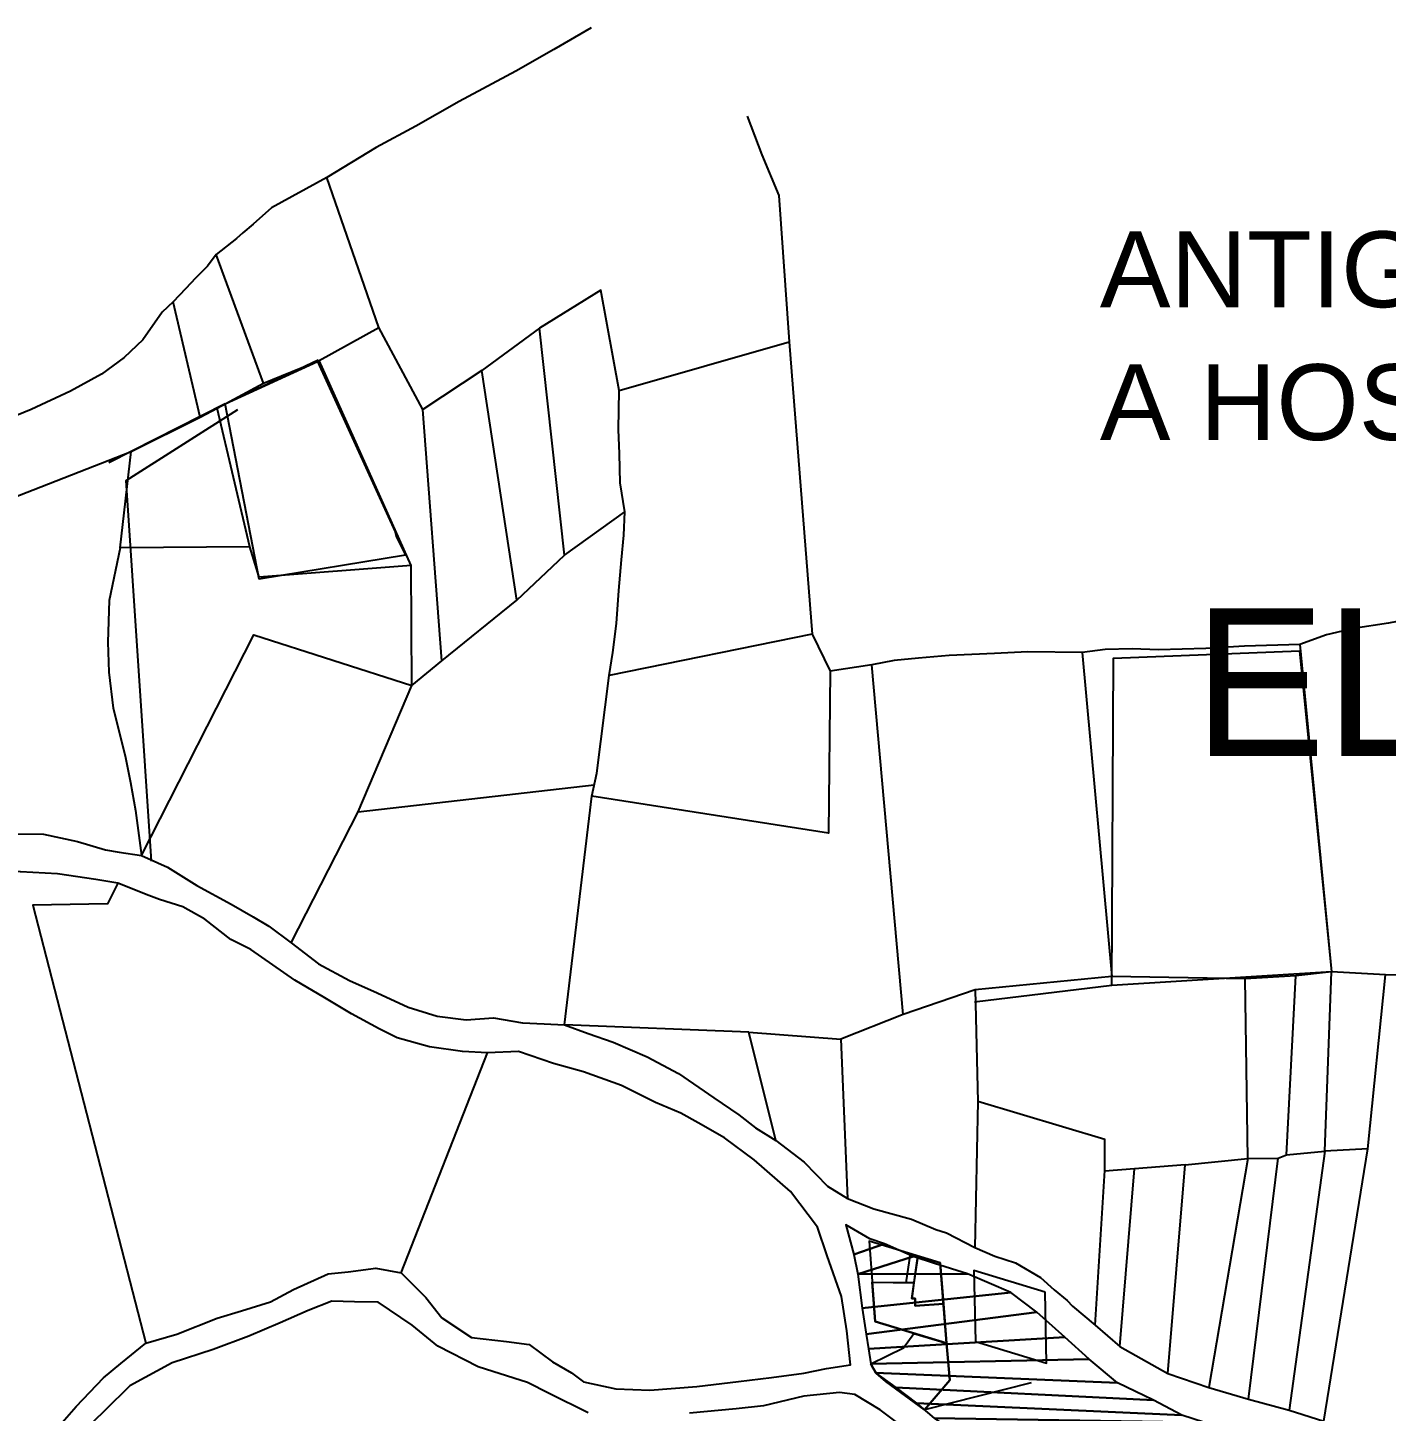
# Model space of a CAD drawing. Header units: millimetres. Extents: x 1569 to 1795, y 1299 to 1437.
# Drawn here: x 1604.4 to 1657.2, y 1383.5 to 1437.2 of the extents above; entities that cross this region are included whole.
import ezdxf

# ---------------------------------------------------------------- set-up
doc = ezdxf.new("R2010")
doc.units = ezdxf.units.MM
doc.layers.add('2', color=7, linetype='Continuous')
doc.layers.add('CVL_CUADCON_TX', color=2, linetype='Continuous')
doc.styles.add('CAJETIN 2', font='arial.ttf', dxfattribs={"height": 0.25})
doc.styles.add('LOPEZ', font='TCCM____.TTF')

msp = doc.modelspace()

# ---------------------------------------------------------------- linework, layer by layer
at = {"layer": '2', "color": 1, "linetype": 'Continuous'}
for p, q in [((1618.044, 1425.55), (1616.024, 1431.38)), ((1613.568, 1423.388), (1611.736, 1428.385)), ((1611.106, 1422.072), (1610.061, 1426.556)), ((1615.732, 1424.268), (1618.044, 1425.55)), ((1619.748, 1422.372), (1618.044, 1425.55)), ((1624.286, 1425.535), (1622.042, 1423.887)), ((1625.256, 1416.711), (1624.286, 1425.535)), ((1627.37, 1423.115), (1633.968, 1425.005)), ((1633.968, 1425.005), (1634.869, 1413.645)), ((1613.568, 1423.388), (1615.732, 1424.268)), ((1619.3, 1416.311), (1615.732, 1424.268)), ((1622.042, 1423.887), (1619.748, 1422.372)), ((1623.397, 1414.965), (1622.042, 1423.887)), ((1611.771, 1422.427), (1613.568, 1423.388)), ((1608.427, 1420.739), (1611.106, 1422.072)), ((1611.106, 1422.072), (1611.771, 1422.427)), ((1613.038, 1417.043), (1611.771, 1422.427)), ((1620.49, 1412.612), (1619.748, 1422.372)), ((1600.752, 1417.742), (1608.427, 1420.739)), ((1607.998, 1416.998), (1608.427, 1420.739)), ((1625.256, 1416.711), (1627.599, 1418.394)), ((1613.038, 1417.043), (1607.998, 1416.998)), ((1613.395, 1415.86), (1613.038, 1417.043)), ((1623.397, 1414.965), (1625.256, 1416.711)), ((1619.3, 1416.311), (1613.395, 1415.86)), ((1619.328, 1411.654), (1619.3, 1416.311)), ((1620.49, 1412.612), (1623.397, 1414.965)), ((1634.869, 1413.645), (1626.985, 1412.048)), ((1634.869, 1413.645), (1635.562, 1412.213)), ((1645.353, 1412.936), (1646.496, 1400.358)), ((1653.796, 1413.25), (1655.022, 1400.54)), ((1619.328, 1411.654), (1620.49, 1412.612)), ((1637.179, 1412.456), (1635.562, 1412.213)), ((1638.394, 1398.877), (1637.179, 1412.456)), ((1626.507, 1408.257), (1626.985, 1412.048)), ((1617.237, 1406.752), (1619.328, 1411.654)), ((1626.312, 1407.354), (1626.507, 1408.257)), ((1617.237, 1406.752), (1626.409, 1407.806)), ((1625.246, 1398.486), (1626.312, 1407.354)), ((1614.647, 1401.664), (1617.237, 1406.752)), ((1655.022, 1400.54), (1653.638, 1400.382)), ((1654.763, 1393.579), (1655.022, 1400.54)), ((1657.126, 1400.418), (1655.022, 1400.54)), ((1646.496, 1400.358), (1641.192, 1399.844)), ((1651.669, 1400.271), (1646.496, 1400.358)), ((1653.638, 1400.382), (1651.669, 1400.271)), ((1651.777, 1393.295), (1651.669, 1400.271)), ((1656.431, 1393.672), (1657.126, 1400.418)), ((1659.162, 1400.363), (1657.126, 1400.418)), ((1641.192, 1399.844), (1638.394, 1398.877)), ((1641.192, 1399.844), (1641.301, 1395.506)), ((1638.394, 1398.877), (1635.98, 1397.929)), ((1632.407, 1398.193), (1625.246, 1398.486)), ((1633.45, 1393.993), (1632.407, 1398.193)), ((1632.407, 1398.193), (1635.98, 1397.929)), ((1635.98, 1397.929), (1636.233, 1391.739)), ((1618.912, 1388.854), (1622.266, 1397.401)), ((1641.301, 1395.506), (1641.184, 1389.831)), ((1653.279, 1393.437), (1654.763, 1393.579)), ((1654.763, 1393.579), (1653.387, 1383.524)), ((1654.725, 1383.097), (1656.431, 1393.672)), ((1656.431, 1393.672), (1654.763, 1393.579)), ((1649.342, 1393.048), (1647.374, 1392.886)), ((1648.673, 1384.949), (1649.342, 1393.048)), ((1649.342, 1393.048), (1651.777, 1393.295)), ((1651.777, 1393.295), (1650.261, 1384.407)), ((1651.777, 1393.295), (1652.962, 1393.302)), ((1651.799, 1383.949), (1652.962, 1393.302)), ((1645.858, 1386.819), (1646.223, 1392.83)), ((1647.374, 1392.886), (1646.221, 1392.795)), ((1646.814, 1385.99), (1647.374, 1392.886)), ((1645.858, 1386.819), (1646.814, 1385.99)), ((1646.814, 1385.99), (1648.673, 1384.949)), ((1648.673, 1384.949), (1650.261, 1384.407)), ((1650.261, 1384.407), (1651.799, 1383.949)), ((1651.799, 1383.949), (1653.387, 1383.524)), ((1653.387, 1383.524), (1654.725, 1383.097))]:
    msp.add_line(p, q, dxfattribs=at)
for points in [[(1626.286, 1437.195), (1624.839, 1436.353), (1623.359, 1435.51), (1621.163, 1434.329), (1619.483, 1433.369), (1617.936, 1432.542), (1616.024, 1431.38)], [(1632.347, 1433.758), (1632.907, 1432.259), (1633.567, 1430.677), (1633.968, 1425.005)], [(1616.024, 1431.38), (1613.878, 1430.199), (1613.164, 1429.561), (1612.766, 1429.225), (1612.517, 1429.007), (1611.736, 1428.385)], [(1611.736, 1428.385), (1611.388, 1427.932), (1610.94, 1427.479), (1610.542, 1427.059), (1610.061, 1426.556)], [(1627.37, 1423.115), (1626.663, 1427), (1624.286, 1425.535)], [(1610.061, 1426.556), (1609.63, 1426.153), (1608.885, 1425.081), (1608.155, 1424.392), (1607.275, 1423.737), (1606.077, 1423.079), (1604.546, 1422.369), (1603.247, 1421.845), (1602.115, 1421.421), (1601.249, 1421.116), (1600.366, 1420.877), (1599.749, 1420.723)], [(1612.076, 1422.59), (1615.688, 1424.297)], [(1615.688, 1424.297), (1618.666, 1417.657)], [(1627.599, 1418.394), (1627.408, 1419.527), (1627.385, 1420.645), (1627.346, 1421.597), (1627.37, 1423.115)], [(1612.076, 1422.59), (1607.566, 1420.302)], [(1609.223, 1404.835), (1608.238, 1419.613), (1612.573, 1422.371)], [(1626.985, 1412.048), (1627.13, 1412.933), (1627.274, 1414.069), (1627.366, 1415.338), (1627.459, 1416.54), (1627.554, 1417.492), (1627.599, 1418.394)], [(1618.666, 1417.657), (1618.707, 1417.502)], [(1618.707, 1417.502), (1619.067, 1416.756)], [(1607.998, 1416.998), (1607.577, 1414.959), (1607.52, 1413.34), (1607.56, 1412.172), (1607.735, 1410.771), (1608.196, 1408.921), (1608.403, 1407.888), (1608.593, 1406.804), (1608.837, 1405.053)], [(1661.53, 1414.729), (1659.179, 1414.449), (1657.245, 1414.071), (1655.878, 1413.863), (1654.828, 1413.623), (1653.796, 1413.25)], [(1608.837, 1405.053), (1613.192, 1413.623), (1619.328, 1411.654)], [(1645.353, 1412.936), (1643.234, 1412.957), (1641.949, 1412.9), (1640.181, 1412.823), (1638.997, 1412.716), (1638.046, 1412.628), (1637.179, 1412.456)], [(1653.796, 1413.25), (1651.643, 1413.188), (1650.142, 1413.096), (1648.307, 1413.036), (1647.288, 1413.08), (1646.237, 1413.058), (1645.353, 1412.936)], [(1635.562, 1412.213), (1635.499, 1405.921), (1626.312, 1407.354)], [(1602.992, 1405.688), (1603.892, 1405.893), (1605.027, 1405.883), (1606.347, 1405.606), (1607.434, 1405.279), (1607.968, 1405.182), (1608.837, 1405.053)], [(1608.837, 1405.053), (1609.841, 1404.608), (1610.98, 1403.897), (1612.319, 1403.17), (1613.173, 1402.674), (1613.776, 1402.31), (1614.647, 1401.664)], [(1607.909, 1403.98), (1607.057, 1404.125), (1605.57, 1404.35), (1604.134, 1404.426), (1602.665, 1404.618), (1601.53, 1404.645), (1600.413, 1404.505), (1598.543, 1404.678)], [(1607.909, 1403.98), (1607.513, 1403.176), (1604.609, 1403.126), (1608.999, 1386.128)], [(1622.266, 1397.401), (1621.297, 1397.446), (1620.011, 1397.622), (1618.758, 1397.982), (1618.055, 1398.329), (1616.983, 1398.907), (1615.945, 1399.535), (1614.79, 1400.213), (1613.08, 1401.405), (1612.294, 1401.801), (1611.288, 1402.58), (1610.434, 1403.059), (1609.531, 1403.354), (1609.113, 1403.502), (1607.909, 1403.98)], [(1614.647, 1401.664), (1615.704, 1400.852), (1616.909, 1400.208), (1617.98, 1399.73), (1619.185, 1399.17), (1620.305, 1398.825), (1621.44, 1398.682), (1622.491, 1398.754), (1623.627, 1398.56), (1624.462, 1398.515), (1625.246, 1398.486)], [(1646.501, 1400.007), (1646.501, 1400.007), (1641.164, 1399.358)], [(1652.962, 1393.302), (1653.279, 1393.437), (1653.638, 1400.382)], [(1625.246, 1398.486), (1626.166, 1398.141), (1627.136, 1397.813), (1628.458, 1397.236), (1629.68, 1396.592), (1631.054, 1395.648), (1632.026, 1394.986), (1632.663, 1394.489), (1633.45, 1393.993)], [(1618.912, 1388.854), (1619.869, 1387.891), (1620.491, 1387.11), (1621.647, 1386.349), (1622.999, 1386.19), (1623.885, 1386.078), (1624.79, 1385.399), (1625.526, 1384.969), (1625.996, 1384.621), (1627.249, 1384.345), (1628.568, 1384.302), (1630.386, 1384.446), (1632.003, 1384.638), (1633.287, 1384.796), (1634.538, 1384.953), (1635.421, 1385.142), (1636.355, 1385.28), (1636.214, 1386.598), (1636.006, 1387.932), (1635.446, 1389.514), (1635.072, 1390.631), (1634.029, 1392.01), (1632.62, 1393.237), (1631.463, 1394.098), (1630.442, 1394.677), (1629.772, 1395.057), (1628.785, 1395.469), (1627.463, 1396.129), (1625.991, 1396.654), (1624.821, 1396.982), (1623.467, 1397.441), (1622.266, 1397.401)], [(1646.223, 1392.83), (1646.233, 1394.031), (1641.301, 1395.506)], [(1633.45, 1393.993), (1634.556, 1393.148), (1635.463, 1392.218), (1636.233, 1391.739)], [(1636.233, 1391.739), (1637.254, 1391.344), (1638.725, 1390.935), (1639.662, 1390.54), (1640.08, 1390.408), (1641.184, 1389.831)], [(1639.838, 1389.239), (1637.073, 1390.08)], [(1637.073, 1390.08), (1637.311, 1386.963)], [(1641.184, 1389.831), (1641.954, 1389.501), (1642.757, 1389.239), (1643.728, 1388.677), (1644.265, 1388.196), (1644.768, 1387.781), (1644.969, 1387.565), (1645.858, 1386.819)], [(1638.971, 1389.503), (1638.819, 1388.463), (1637.195, 1388.484)], [(1638.672, 1389.594), (1638.508, 1388.467)], [(1608.999, 1386.128), (1610.198, 1386.468), (1611.763, 1387.095), (1612.713, 1387.384), (1613.845, 1387.724), (1614.727, 1388.213), (1616.075, 1388.821), (1616.859, 1388.892), (1617.926, 1389.032), (1618.912, 1388.854)], [(1638.818, 1388.463), (1638.729, 1387.86), (1638.864, 1387.861), (1638.864, 1387.575), (1639.959, 1387.647), (1640.076, 1386.122)], [(1626.17, 1383.421), (1624.663, 1384.163), (1623.81, 1384.592), (1622.472, 1385.019), (1621.904, 1385.199), (1620.33, 1386.008), (1619.341, 1386.82), (1618.017, 1387.714), (1617.1, 1387.725), (1616.215, 1387.754), (1615.299, 1387.398), (1614.217, 1386.908), (1613.002, 1386.401), (1611.62, 1385.875), (1610.021, 1385.366), (1608.374, 1384.472), (1607.412, 1383.515), (1606.085, 1382.223)], [(1640.076, 1386.122), (1637.311, 1386.963)], [(1638.407, 1385.943), (1638.819, 1386.504)], [(1638.819, 1386.504), (1640.076, 1386.122)], [(1604.218, 1381.795), (1604.766, 1382.299), (1605.663, 1382.938), (1606.293, 1383.659), (1607.354, 1384.783), (1608.035, 1385.338), (1608.999, 1386.128)], [(1637.14, 1385.319), (1638.407, 1385.943)], [(1639.23, 1383.535), (1640.212, 1384.683), (1640.076, 1386.122)], [(1637.139, 1385.318), (1637.229, 1385.15), (1637.354, 1384.961), (1637.727, 1384.64), (1639.23, 1383.535)], [(1643.368, 1384.586), (1639.23, 1383.535)], [(1638.389, 1382.872), (1637.5, 1383.534), (1636.529, 1384.13), (1635.927, 1384.21), (1634.543, 1384.069), (1632.977, 1383.693), (1631.91, 1383.57), (1630.108, 1383.409)]]:
    msp.add_lwpolyline(points, dxfattribs=at)
for points in [[(1612.076, 1422.59), (1615.669, 1424.239), (1618.684, 1417.616), (1618.716, 1417.458), (1619.086, 1416.718), (1613.401, 1415.789)], [(1655.022, 1400.54), (1646.501, 1400.007), (1646.563, 1412.716), (1653.782, 1413.006)], [(1655.022, 1400.54), (1646.501, 1400.007), (1646.563, 1412.716), (1653.782, 1413.006)], [(1637.311, 1386.963), (1640.076, 1386.122), (1639.838, 1389.239), (1637.073, 1390.08)], [(1638.971, 1389.503), (1639.838, 1389.239), (1639.959, 1387.647), (1638.864, 1387.575), (1638.862, 1387.861), (1638.729, 1387.86)], [(1643.909, 1388.101), (1641.145, 1388.942), (1641.202, 1386.191), (1643.967, 1385.35)], [(1638.818, 1388.463), (1638.729, 1387.86), (1638.864, 1387.861), (1638.864, 1387.575), (1639.959, 1387.647), (1640.076, 1386.122), (1637.311, 1386.963), (1637.195, 1388.489)], [(1639.23, 1383.535), (1637.727, 1384.64), (1637.354, 1384.961), (1637.229, 1385.15), (1637.139, 1385.318), (1638.407, 1385.943), (1638.819, 1386.504), (1640.076, 1386.122), (1640.212, 1384.683)]]:
    msp.add_lwpolyline(points, close=True, dxfattribs=at)

# ---------------------------------------------------------------- texts
at = {"layer": 'CVL_CUADCON_TX', "color": 0, "lineweight": 13, "style": 'CAJETIN 2'}
for s, height, p in [('ANTIGUA ENTRADA ', 2.94238, (1646.035, 1426.343)), ('A HOSSANA', 2.9424, (1646.035, 1421.186))]:
    msp.add_text(s, height=height, dxfattribs=at).set_placement(p)
at = {"layer": 'CVL_CUADCON_TX', "color": 5, "lineweight": 13, "style": 'LOPEZ'}
msp.add_text('EL SITIO', height=5.7246, dxfattribs=at).set_placement((1649.68, 1408.923))

# ---------------------------------------------------------------- meshes
at = {"layer": '2', "color": 1, "linetype": 'Continuous'}
mesh = msp.add_polyface(dxfattribs=at)
corners = [(1637.679, 1389.978), (1636.48, 1389.57), (1638.783, 1389.483), (1636.635, 1388.804), (1640.89, 1388.811), (1642.58, 1388.086), (1636.809, 1387.486), (1643.586, 1387.324), (1636.966, 1386.469), (1644.676, 1386.362), (1637.052, 1385.902), (1645.616, 1385.5), (1637.139, 1385.318), (1646.722, 1384.588), (1637.325, 1384.969), (1648.111, 1383.911), (1638.112, 1384.406), (1649.216, 1383.333), (1638.917, 1383.793), (1650.102, 1383.038), (1639.605, 1383.213), (1648.104, 1382.376), (1640.292, 1382.749), (1647.537, 1382.239), (1641.162, 1382.287), (1646.77, 1382.118), (1641.965, 1381.957), (1644.987, 1381.808), (1645.937, 1381.98), (1643.902, 1381.701), (1642.918, 1381.729), (1636.173, 1390.72), (1637.11, 1390.175), (1639.619, 1389.221)]
mesh.append_faces([[corners[k] for k in face] for face in [(1, 0, 32, 31), (27, 26, 30, 29)]], dxfattribs={"vtx0": -1, "color": 1})
mesh.append_faces([[corners[k] for k in face] for face in [(2, 3, 4, 33), (25, 26, 27, 28)]], dxfattribs={"vtx0": -1, "vtx1": -1, "color": 1})
mesh.append_faces([[corners[k] for k in face] for face in [(0, 1, 3, 2), (4, 3, 6, 5), (5, 6, 8, 7), (7, 8, 10, 9), (9, 10, 12, 11), (11, 12, 14, 13), (13, 14, 16, 15), (15, 16, 18, 17), (17, 18, 20, 19), (19, 20, 22, 21), (21, 22, 24, 23), (23, 24, 26, 25)]], dxfattribs={"vtx0": -1, "vtx2": -1, "color": 1})

doc.saveas('drawing.dxf')
